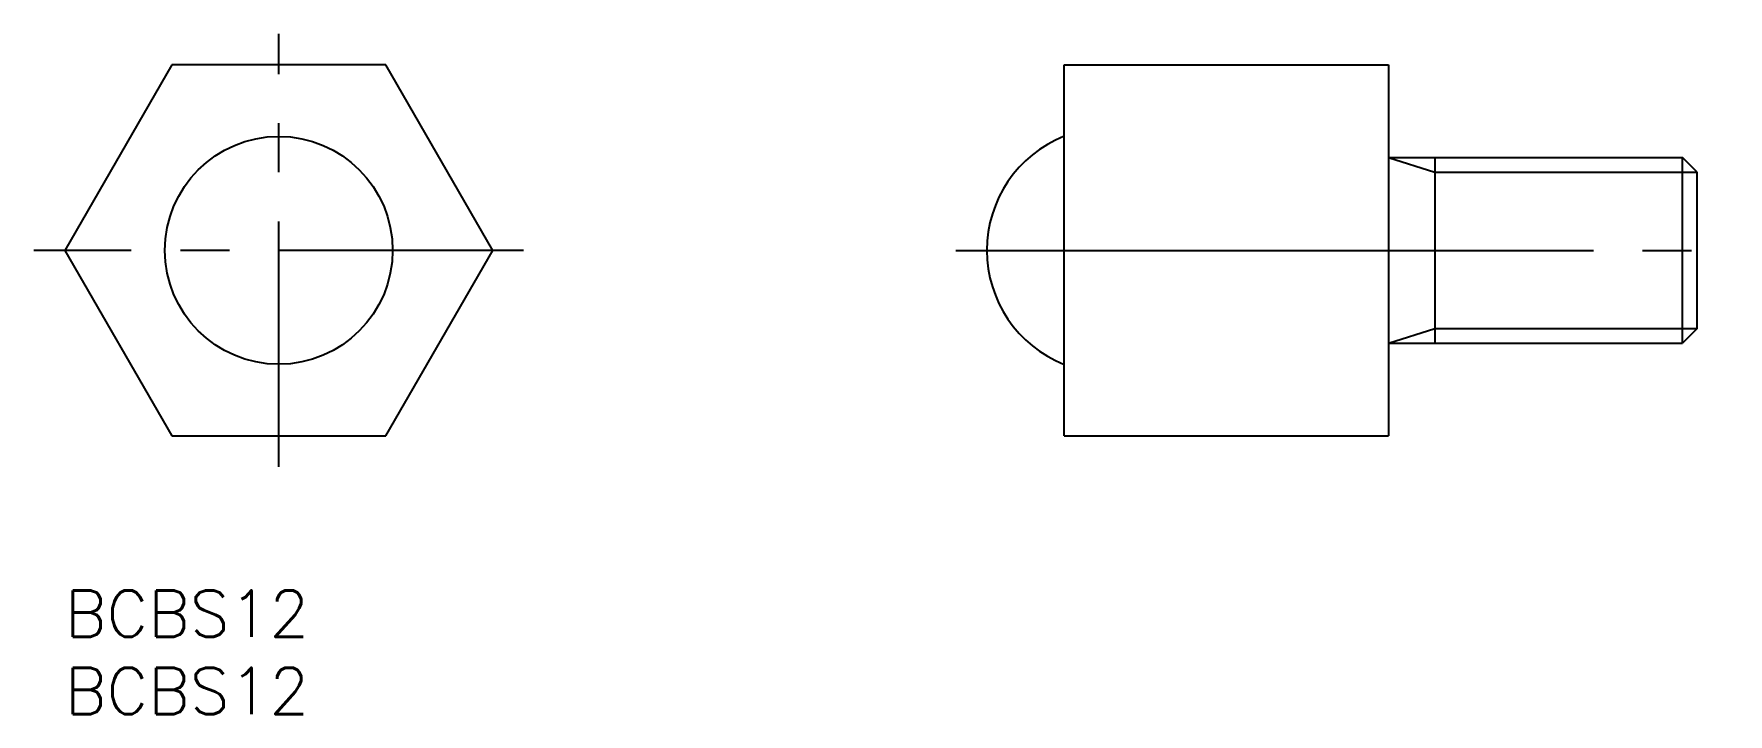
# Model space of a CAD drawing. Extents: x -2 to 108, y -8 to 36.
import ezdxf

# ---------------------------------------------------------------- set-up
doc = ezdxf.new("R2010")
doc.units = 0
doc.header["$LTSCALE"] = 0.5
doc.linetypes.add('CENTER', pattern=[50.8, 31.75, -6.35, 6.35, -6.35])
for name, color, linetype in [('MSM_CENTER', 1, 'CENTER'), ('MSM_CONTINUOUS', 7, 'CONTINUOUS'), ('MSM_NARROW', 5, 'CONTINUOUS'), ('MSM_PART_NUMBER', 7, 'CONTINUOUS')]:
    doc.layers.add(name, color=color, linetype=linetype)
doc.styles.get("Standard").update_dxf_attribs({"font": 'txt.shx', "height": 3, "bigfont": 'bigfont.shx'})

# ---------------------------------------------------------------- blocks, each defined once
blk = doc.blocks.new('*U4')
at = {"layer": 'MSM_PART_NUMBER'}
blk.add_text('BCBS12', height=3, dxfattribs=at).set_placement((0, -3))
blk = doc.blocks.new('*U5')
at = {"layer": 'MSM_PART_NUMBER'}
blk.add_text('BCBS12', height=3, dxfattribs=at).set_placement((0, -8))

msp = doc.modelspace()

# ---------------------------------------------------------------- linework, layer by layer
at = {"layer": 'MSM_CENTER'}
for p, q in [((13.86, 8), (13.86, 36)), ((29.71, 22), (-2, 22)), ((57.71, 22), (107.71, 22))]:
    msp.add_line(p, q, dxfattribs=at)
at = {"layer": 'MSM_CONTINUOUS'}
for p, q in [((6.93, 34), (0, 22)), ((20.78, 34), (6.93, 34)), ((27.71, 22), (20.78, 34)), ((64.71, 34), (85.71, 34)), ((64.71, 10), (64.71, 34)), ((85.71, 34), (85.71, 10)), ((85.71, 28), (104.76, 28)), ((88.71, 28), (88.71, 16)), ((104.76, 16), (104.76, 28)), ((105.71, 27.05), (104.76, 28)), ((105.71, 16.95), (105.71, 27.05)), ((0, 22), (6.93, 10)), ((20.78, 10), (27.71, 22)), ((64.71, 22), (85.71, 22)), ((105.71, 16.95), (104.76, 16)), ((85.71, 16), (104.76, 16)), ((6.93, 10), (20.78, 10)), ((64.71, 10), (85.71, 10))]:
    msp.add_line(p, q, dxfattribs=at)
msp.add_circle((13.86, 22), 7.37, dxfattribs=at)
msp.add_arc((67.65, 22), 7.94, 111.7205, 248.2795, dxfattribs=at)
at = {"layer": 'MSM_NARROW'}
for p, q in [((85.71, 28), (88.71, 27.05)), ((88.71, 27.05), (105.71, 27.05)), ((85.71, 16), (88.71, 16.95)), ((88.71, 16.95), (105.71, 16.95))]:
    msp.add_line(p, q, dxfattribs=at)

# ---------------------------------------------------------------- block references
at = {"layer": 'MSM_CONTINUOUS'}
for name in ['*U4', '*U5']:
    msp.add_blockref(name, (0, 0), dxfattribs=at)

doc.saveas('drawing.dxf')
